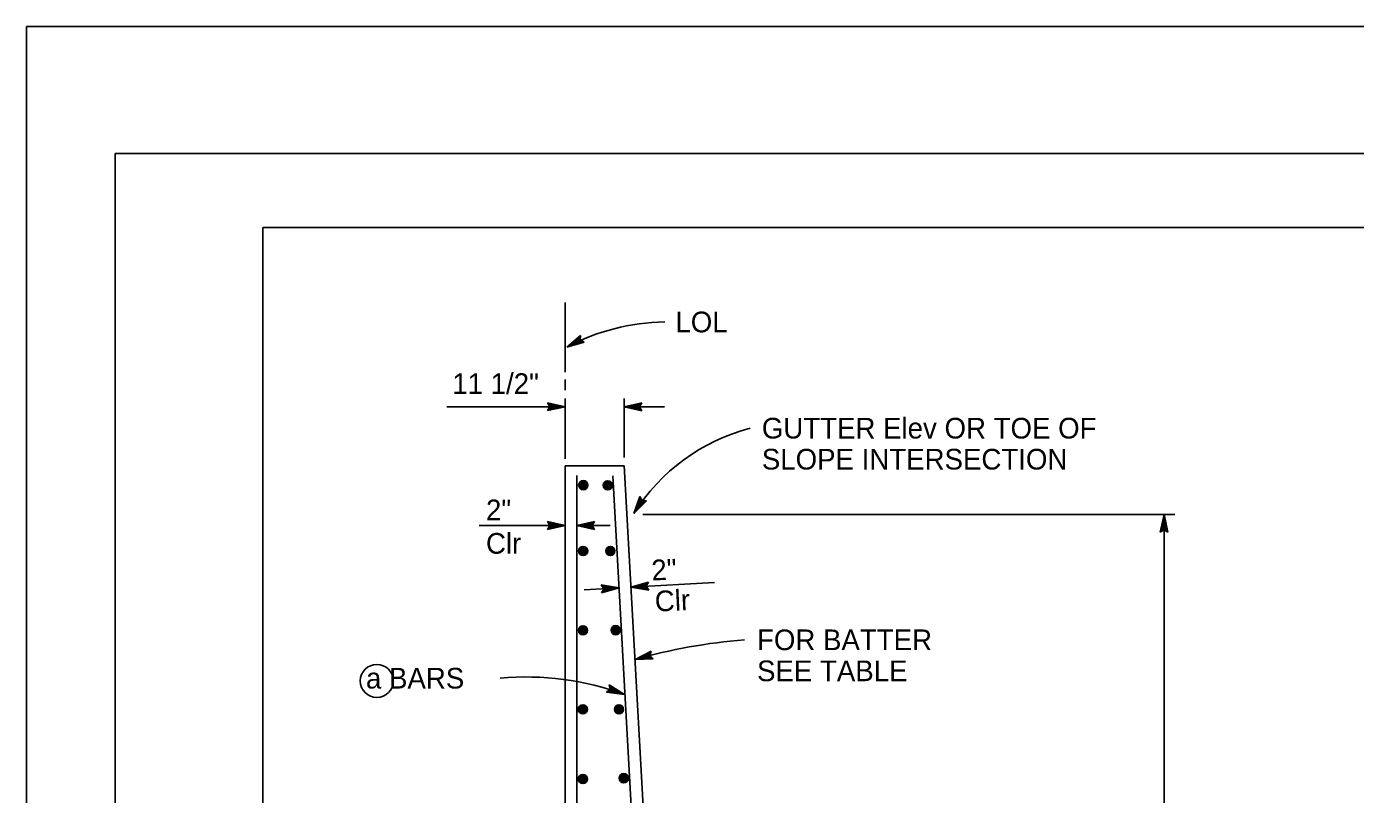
# Model space of a CAD drawing. Extents: x -894 to 866, y -472 to 714.
# Drawn here: x -894 to -443.8, y 453.6 to 713.6 of the extents above; entities that cross this region are included whole.
import ezdxf

# ---------------------------------------------------------------- set-up
doc = ezdxf.new("R2010")
doc.units = 0
for name, color, linetype in [('border_PLOTTING-ELEMENTS', 7, 'Continuous'), ('border_rw_22x34_Cut_Lines', 7, 'Continuous'), ('border_SHEET', 7, 'Continuous'), ('str_Concrete-A', 7, 'Continuous'), ('str_Reinforcement-A', 7, 'Continuous'), ('str_Reinforcement-B', 7, 'Continuous'), ('str_Reinforcement-C', 7, 'Continuous'), ('str_Text-A', 7, 'Continuous')]:
    doc.layers.add(name, color=color, linetype=linetype)

msp = doc.modelspace()

# ---------------------------------------------------------------- linework, layer by layer
at = {"layer": 'border_PLOTTING-ELEMENTS'}
for points in [[(-894.04, -472.44), (865.96, -472.44), (865.96, 713.56), (-894.04, 713.56)], [(-864.04, 670.56), (835.96, 670.56), (835.96, -429.44), (-864.04, -429.44)]]:
    msp.add_lwpolyline(points, close=True, dxfattribs=at)
at = {"layer": 'border_rw_22x34_Cut_Lines'}
msp.add_lwpolyline([(-864.04, 670.56), (835.96, 670.56), (835.96, -429.44), (-864.04, -429.44)], close=True, dxfattribs=at)
at = {"layer": 'border_SHEET'}
for p, q in [((-814.04, 645.56), (810.96, 645.56)), ((-814.04, -404.44), (-814.04, 645.56))]:
    msp.add_line(p, q, dxfattribs=at)
at = {"layer": 'str_Concrete-A'}
for p, q in [((-711.59, 564.86), (-691.59, 564.86)), ((-711.59, 564.86), (-711.59, 314.86)), ((-691.59, 564.86), (-679.59, 349.86))]:
    msp.add_line(p, q, dxfattribs=at)
at = {"layer": 'str_Reinforcement-A'}
msp.add_line((-695.41, 561.44), (-682.16, 324.13), dxfattribs=at)
at = {"layer": 'str_Reinforcement-B'}
msp.add_line((-707.59, 561.61), (-707.59, 349.86), dxfattribs=at)
at = {"layer": 'str_Reinforcement-C'}
for centre, radius in [((-705.44, 558.3), 1.56), ((-705.44, 558.3), 1.37), ((-705.44, 558.3), 1.19), ((-705.44, 558.3), 1), ((-705.44, 558.3), 0.812), ((-705.44, 558.3), 0.625), ((-705.44, 558.3), 0.437), ((-705.44, 558.3), 0.187), ((-697.14, 558.25), 1.56), ((-697.14, 558.25), 1.37), ((-697.14, 558.25), 1.19), ((-697.14, 558.25), 1), ((-697.14, 558.25), 0.812), ((-697.14, 558.25), 0.625), ((-697.14, 558.25), 0.437), ((-697.14, 558.25), 0.187), ((-705.49, 536.03), 1.56), ((-705.49, 536.03), 1.37), ((-705.49, 536.03), 1.19), ((-705.49, 536.03), 1), ((-705.49, 536.03), 0.812), ((-705.49, 536.03), 0.625), ((-705.49, 536.03), 0.437), ((-705.49, 536.03), 0.187), ((-696.28, 536.03), 1.56), ((-696.28, 536.03), 1.37), ((-696.28, 536.03), 1.19), ((-696.28, 536.03), 1), ((-696.28, 536.03), 0.812), ((-696.28, 536.03), 0.625), ((-696.28, 536.03), 0.437), ((-696.28, 536.03), 0.187), ((-705.55, 509.15), 1.56), ((-705.55, 509.15), 1.37), ((-705.55, 509.15), 1.19), ((-705.55, 509.15), 1), ((-705.55, 509.15), 0.812), ((-705.55, 509.15), 0.625), ((-705.55, 509.15), 0.437), ((-705.55, 509.15), 0.187), ((-694.45, 509.23), 1.56), ((-694.45, 509.23), 1.37), ((-694.45, 509.23), 1.19), ((-694.45, 509.23), 1), ((-694.45, 509.23), 0.812), ((-694.45, 509.23), 0.625), ((-694.45, 509.23), 0.437), ((-694.45, 509.23), 0.187), ((-705.58, 482.39), 1.56), ((-705.58, 482.39), 1.37), ((-705.58, 482.39), 1.19), ((-705.58, 482.39), 1), ((-705.58, 482.39), 0.812), ((-705.58, 482.39), 0.625), ((-705.58, 482.39), 0.437), ((-705.58, 482.39), 0.187), ((-693.32, 482.39), 1.56), ((-693.32, 482.39), 1.37), ((-693.32, 482.39), 1.19), ((-693.32, 482.39), 1), ((-693.32, 482.39), 0.812), ((-693.32, 482.39), 0.625), ((-693.32, 482.39), 0.437), ((-693.32, 482.39), 0.187), ((-705.57, 458.82), 1.56), ((-705.57, 458.82), 1.37), ((-705.57, 458.82), 1.19), ((-705.57, 458.82), 1), ((-705.57, 458.82), 0.812), ((-705.57, 458.82), 0.625), ((-705.57, 458.82), 0.437), ((-691.71, 459.08), 1.56), ((-691.71, 459.08), 1.37), ((-691.71, 459.08), 1.19), ((-691.71, 459.08), 1), ((-691.71, 459.08), 0.812), ((-691.71, 459.08), 0.625), ((-691.71, 459.08), 0.437), ((-691.71, 459.08), 0.187), ((-705.57, 458.82), 0.187)]:
    msp.add_circle(centre, radius, dxfattribs=at)
at = {"layer": 'str_Text-A'}
for p, q in [((-711.59, 620.2), (-711.59, 596.61)), ((-711.03, 605.04), (-706.35, 609.03)), ((-709.8, 605.7), (-706.39, 608.6)), ((-708.59, 606.33), (-706.39, 608.21)), ((-707.37, 606.98), (-706.43, 607.78)), ((-706.35, 609.03), (-706.44, 607.48)), ((-706.35, 609.03), (-706.35, 609.03)), ((-705.1, 606.67), (-711.03, 605.04)), ((-711.03, 605.04), (-711.03, 605.04)), ((-705.46, 606.88), (-709.81, 605.69)), ((-705.84, 607.09), (-708.59, 606.33)), ((-706.15, 607.31), (-707.37, 606.98)), ((-706.44, 607.48), (-705.1, 606.67)), ((-705.1, 606.67), (-705.1, 606.67)), ((-711.59, 594.12), (-711.59, 590.49)), ((-716.79, 584.86), (-717.59, 586.2)), ((-717.59, 586.2), (-717.59, 586.2)), ((-717.59, 586.2), (-711.59, 584.86)), ((-717.37, 585.84), (-712.97, 584.86)), ((-717.14, 585.48), (-714.35, 584.86)), ((-711.59, 587.62), (-711.59, 567.22)), ((-691.59, 567.66), (-691.59, 587.65)), ((-691.59, 584.86), (-685.59, 586.19)), ((-690.2, 584.86), (-685.83, 585.83)), ((-688.83, 584.86), (-686, 585.48)), ((-685.59, 586.19), (-686.39, 584.86)), ((-685.59, 586.19), (-685.59, 586.19)), ((-711.59, 584.86), (-751.62, 584.86)), ((-711.59, 584.86), (-717.59, 583.53)), ((-717.59, 583.53), (-716.79, 584.86)), ((-717.59, 583.53), (-717.59, 583.53)), ((-712.98, 584.85), (-717.36, 583.89)), ((-714.35, 584.86), (-717.18, 584.23)), ((-716.96, 585.14), (-715.74, 584.86)), ((-715.74, 584.86), (-716.94, 584.59)), ((-711.59, 584.86), (-711.59, 584.86)), ((-677.92, 584.86), (-691.59, 584.86)), ((-685.59, 583.52), (-691.59, 584.86)), ((-691.59, 584.86), (-691.59, 584.86)), ((-685.81, 583.87), (-690.21, 584.86)), ((-686.04, 584.23), (-688.83, 584.86)), ((-687.45, 584.85), (-686.24, 585.12)), ((-686.22, 584.58), (-687.45, 584.85)), ((-686.39, 584.86), (-685.59, 583.52)), ((-685.59, 583.52), (-685.59, 583.52)), ((-688.31, 548.68), (-686.24, 554.47)), ((-687.57, 549.86), (-686.06, 554.08)), ((-686.24, 554.47), (-686.24, 554.47)), ((-686.24, 554.47), (-685.54, 553.09)), ((-683.98, 553.05), (-688.31, 548.68)), ((-684.39, 553.05), (-687.57, 549.85)), ((-686.83, 551.02), (-685.86, 553.75)), ((-684.82, 553.05), (-686.83, 551.02)), ((-686.1, 552.19), (-685.68, 553.36)), ((-685.21, 553.08), (-686.1, 552.19)), ((-685.54, 553.09), (-683.98, 553.05)), ((-683.98, 553.05), (-683.98, 553.05)), ((-716.79, 544.67), (-717.59, 546.01)), ((-717.59, 546.01), (-717.59, 546.01)), ((-717.59, 546.01), (-711.59, 544.67)), ((-717.37, 545.66), (-712.97, 544.67)), ((-717.14, 545.3), (-714.35, 544.68)), ((-716.96, 544.95), (-715.74, 544.68)), ((-707.59, 544.67), (-701.59, 546)), ((-706.2, 544.68), (-701.83, 545.64)), ((-704.83, 544.67), (-702, 545.3)), ((-703.45, 544.67), (-702.24, 544.94)), ((-701.59, 546), (-702.39, 544.67)), ((-701.59, 546), (-701.59, 546)), ((-688.31, 548.68), (-688.31, 548.68)), ((-685.29, 548.36), (-504.99, 548.36)), ((-510.01, 542.36), (-508.67, 548.36)), ((-509.65, 542.58), (-508.67, 546.98)), ((-509.29, 542.81), (-508.67, 545.6)), ((-508.67, 314.86), (-508.67, 548.36)), ((-508.67, 548.36), (-508.67, 548.36)), ((-508.67, 548.36), (-507.34, 542.36)), ((-508.67, 546.97), (-507.7, 542.6)), ((-508.67, 545.6), (-508.05, 542.77)), ((-740.66, 544.67), (-711.59, 544.67)), ((-711.59, 544.67), (-717.59, 543.34)), ((-717.59, 543.34), (-716.79, 544.67)), ((-717.59, 543.34), (-717.59, 543.34)), ((-712.98, 544.67), (-717.36, 543.7)), ((-714.35, 544.68), (-717.18, 544.05)), ((-715.74, 544.68), (-716.94, 544.41)), ((-711.59, 544.67), (-711.59, 544.67)), ((-701.59, 543.33), (-707.59, 544.67)), ((-707.59, 544.67), (-707.59, 544.67)), ((-707.59, 544.67), (-696.34, 544.67)), ((-701.81, 543.69), (-706.21, 544.67)), ((-702.04, 544.05), (-704.83, 544.67)), ((-702.22, 544.4), (-703.45, 544.67)), ((-702.39, 544.67), (-701.59, 543.33)), ((-701.59, 543.33), (-701.59, 543.33)), ((-508.67, 543.16), (-510.01, 542.36)), ((-510.01, 542.36), (-510.01, 542.36)), ((-508.95, 542.99), (-508.67, 544.22)), ((-508.67, 544.22), (-508.41, 543.01)), ((-507.34, 542.36), (-508.67, 543.16)), ((-507.34, 542.36), (-507.34, 542.36)), ((-705.19, 522.89), (-693.29, 523.55)), ((-698.48, 523.26), (-699.36, 524.55)), ((-699.36, 524.55), (-699.36, 524.55)), ((-699.36, 524.55), (-693.29, 523.55)), ((-693.29, 523.55), (-699.21, 521.89)), ((-699.21, 521.89), (-698.48, 523.26)), ((-699.12, 524.21), (-694.67, 523.47)), ((-694.68, 523.47), (-698.99, 522.26)), ((-698.87, 523.86), (-696.05, 523.4)), ((-696.05, 523.4), (-698.84, 522.62)), ((-698.67, 523.53), (-697.43, 523.32)), ((-697.43, 523.32), (-698.62, 522.99)), ((-693.29, 523.55), (-693.29, 523.55)), ((-689.3, 523.77), (-683.38, 525.44)), ((-689.3, 523.77), (-660.97, 525.35)), ((-683.23, 522.77), (-689.3, 523.77)), ((-689.3, 523.77), (-689.3, 523.77)), ((-683.47, 523.11), (-687.92, 523.85)), ((-687.91, 523.85), (-683.6, 525.06)), ((-686.54, 523.92), (-683.75, 524.71)), ((-683.72, 523.46), (-686.54, 523.92)), ((-685.16, 524), (-683.97, 524.34)), ((-683.92, 523.79), (-685.16, 524)), ((-683.38, 525.44), (-684.11, 524.06)), ((-684.11, 524.06), (-683.23, 522.77)), ((-683.38, 525.44), (-683.38, 525.44)), ((-683.23, 522.77), (-683.23, 522.77)), ((-699.21, 521.89), (-699.21, 521.89)), ((-687.9, 499.23), (-682.46, 502.1)), ((-682.06, 499.81), (-686.57, 499.59)), ((-686.56, 499.6), (-682.6, 501.69)), ((-685.24, 499.96), (-682.68, 501.31)), ((-682.38, 500.09), (-685.24, 499.96)), ((-683.9, 500.32), (-682.81, 500.9)), ((-682.64, 500.38), (-683.9, 500.32)), ((-682.46, 502.1), (-682.89, 500.6)), ((-682.89, 500.6), (-681.76, 499.52)), ((-682.46, 502.1), (-682.46, 502.1)), ((-681.76, 499.52), (-687.9, 499.23)), ((-687.9, 499.23), (-687.9, 499.23)), ((-681.76, 499.52), (-681.76, 499.52)), ((-696.32, 489.2), (-696.61, 490.74)), ((-696.61, 490.74), (-696.61, 490.74)), ((-696.61, 490.74), (-691.45, 487.39)), ((-697.54, 488.23), (-696.32, 489.2)), ((-691.45, 487.39), (-697.54, 488.23)), ((-697.54, 488.23), (-697.54, 488.23)), ((-692.76, 487.87), (-697.19, 488.49)), ((-694.04, 488.35), (-696.91, 488.75)), ((-695.33, 488.84), (-696.56, 489.01)), ((-696.53, 490.33), (-692.74, 487.87)), ((-696.43, 489.91), (-694.04, 488.35)), ((-696.39, 489.52), (-695.33, 488.84)), ((-691.45, 487.39), (-691.45, 487.39))]:
    msp.add_line(p, q, dxfattribs=at)
msp.add_circle((-775.39, 492.02), 5.6, dxfattribs=at)
for centre, radius, start, end in [((-676.76, 540.43), 73.14, 90.8573, 117.9411), ((-631.99, 513.24), 66.54, 104.6859, 147.8122), ((-635.55, 315.34), 191.22, 94.5887, 105.8977), ((-724.68, 397.95), 95.41, 69.6199, 95.3289)]:
    msp.add_arc(centre, radius, start, end, dxfattribs=at)

# ---------------------------------------------------------------- texts
for s, height, p in [('LOL', 7, (-674.22, 610.06)), ('11 1/2"', 7, (-749.82, 589.2)), ('GUTTER Elev OR TOE OF', 6.9999, (-644.94, 574.1)), ('SLOPE INTERSECTION', 6.9999, (-644.94, 563.6)), ('2"', 7, (-738.4, 546.42)), ('Clr', 7, (-738.4, 535.1)), ('FOR BATTER', 7, (-646.57, 502.44)), ('a BARS', 7, (-779.06, 489.45)), ('SEE TABLE', 7, (-646.57, 491.94))]:
    msp.add_text(s, height=height, dxfattribs=at).set_placement(p)
for s, p in [('2"', (-682.18, 526)), ('Clr', (-681.05, 515.48))]:
    msp.add_text(s, height=7, rotation=2.6798, dxfattribs=at).set_placement(p)

doc.saveas('drawing.dxf')
